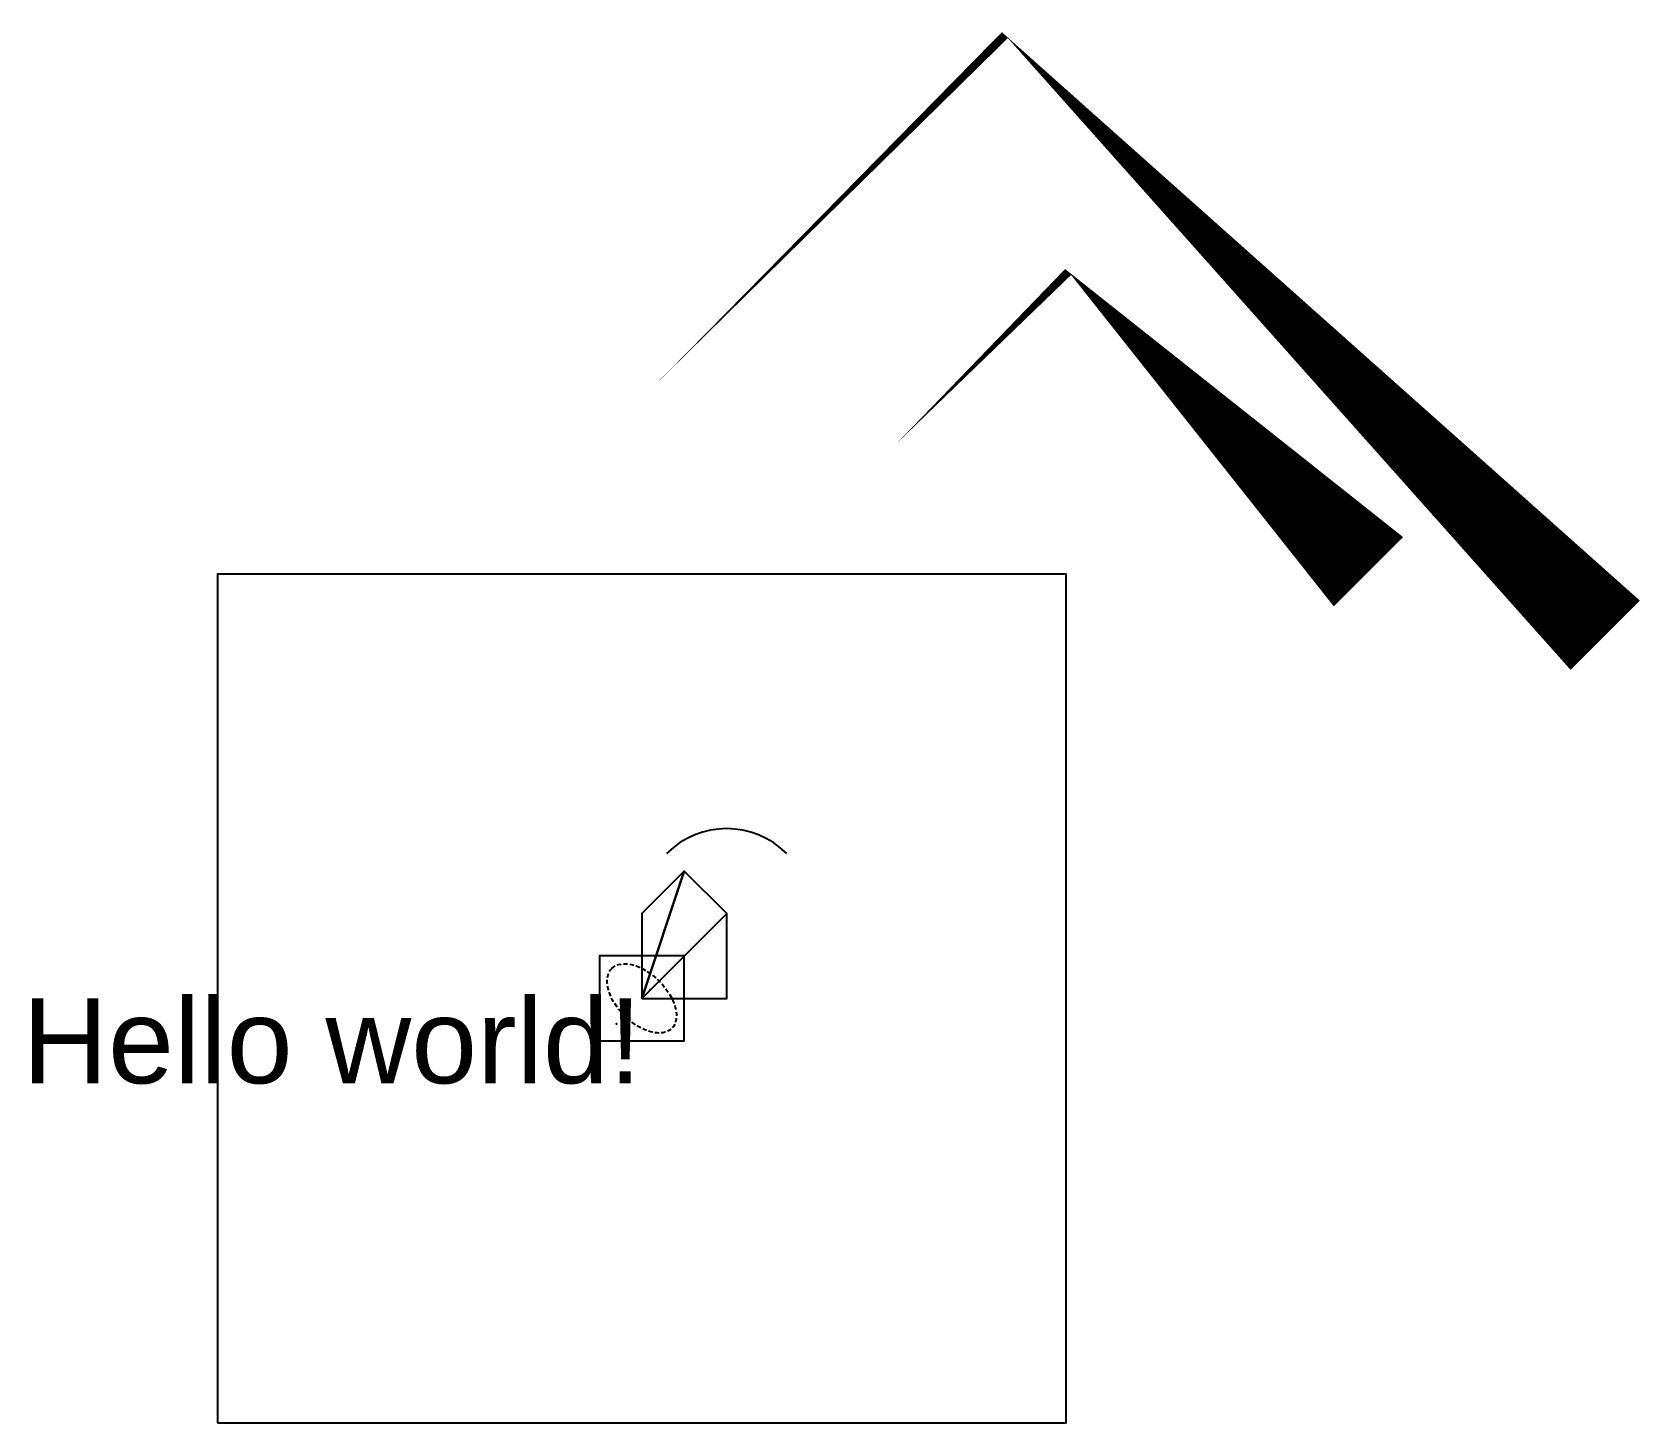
# Model space of a CAD drawing. Header units: millimetres. Extents: x -72 to 118, y -50 to 114.
import ezdxf
from ezdxf.enums import TextEntityAlignment as Align

# ---------------------------------------------------------------- set-up
doc = ezdxf.new("R2010")
doc.units = ezdxf.units.MM
doc.linetypes.add('Dashed', pattern=[0.75, 0.5, -0.25])
for name, color, linetype in [('3dface', 3, 'Continuous'), ('arc', 1, 'Continuous'), ('circle with spaces', 2, 'Continuous'), ('line', 6, 'Continuous'), ('lwpolyline', 5, 'Continuous'), ('point', 9, 'Continuous'), ('polyfacemesh', 104, 'Continuous'), ('polyline2d', 5, 'Continuous'), ('polyline3d', 24, 'Continuous'), ('text', 8, 'Continuous')]:
    doc.layers.add(name, color=color, linetype=linetype)
doc.styles.add('True type font', font='Arial.ttf')

msp = doc.modelspace()

# ---------------------------------------------------------------- linework, layer by layer
at = {"layer": '3dface'}
msp.add_3dface([(-5, -5, 5), (5, -5, 5), (5, 5, 5), (-5, 5, 5)], dxfattribs=at)
at = {"layer": 'arc'}
msp.add_arc((10, 10), 10, 45, 135, dxfattribs=at)
at = {"layer": 'circle with spaces', "linetype": 'Dashed', "extrusion": (0.57735, 0.57735, 0.57735)}
msp.add_circle((0, 1.41, 1), 5, dxfattribs=at)
at = {"layer": 'line'}
msp.add_line((0, 0), (10, 10, 10), dxfattribs=at)
at = {"layer": 'lwpolyline', "extrusion": (0.57735, 0.57735, 0.57735), "elevation": 100}
msp.add_lwpolyline([(-25, -25, 20, 0, 0), (25, -25, 1, 0, 0), (25, 25, 0, 0, 1), (-25, 25, 0, 0, 0)], format="xyseb", close=True, dxfattribs=at)
at = {"layer": 'point', "extrusion": (0.57735, 0.57735, 0.57735)}
msp.add_point((1, 1, 1), dxfattribs=at)
at = {"layer": 'point', "color": 30}
msp.add_point((-3, -3), dxfattribs=at)
at = {"layer": 'polyline2d', "lineweight": 50, "extrusion": (0.57735, 0.57735, 0.57735), "elevation": 100}
msp.add_lwpolyline([(-50, -50, 20, 0, 0), (50, -50, 1, 0, 0), (50, 50, 0, 0, 1), (-50, 50, 0, 0, 0)], format="xyseb", close=True, dxfattribs=at)
at = {"layer": 'polyline3d'}
msp.add_polyline3d([(-50, -50, 0), (50, -50, 10), (50, 50, 25), (-50, 50, 50)], close=True, dxfattribs=at)

# ---------------------------------------------------------------- texts
at = {"layer": 'text', "style": 'True type font'}
msp.add_text('Hello world!', height=10, dxfattribs=at).set_placement((0, 0), align=Align.TOP_RIGHT)

# ---------------------------------------------------------------- meshes
at = {"layer": 'polyfacemesh'}
mesh = msp.add_polyface(dxfattribs=at)
corners = [(0, 0), (10, 0), (10, 10), (5, 15), (0, 10)]
mesh.append_faces([[corners[k] for k in face] for face in [(0, 3, 4)]], dxfattribs={"vtx0": -1})
mesh.append_faces([[corners[k] for k in face] for face in [(0, 2, 3)]], dxfattribs={"vtx0": -1, "vtx2": -1})
mesh.append_faces([[corners[k] for k in face] for face in [(0, 1, 2)]], dxfattribs={"vtx2": -1})

doc.saveas('drawing.dxf')
